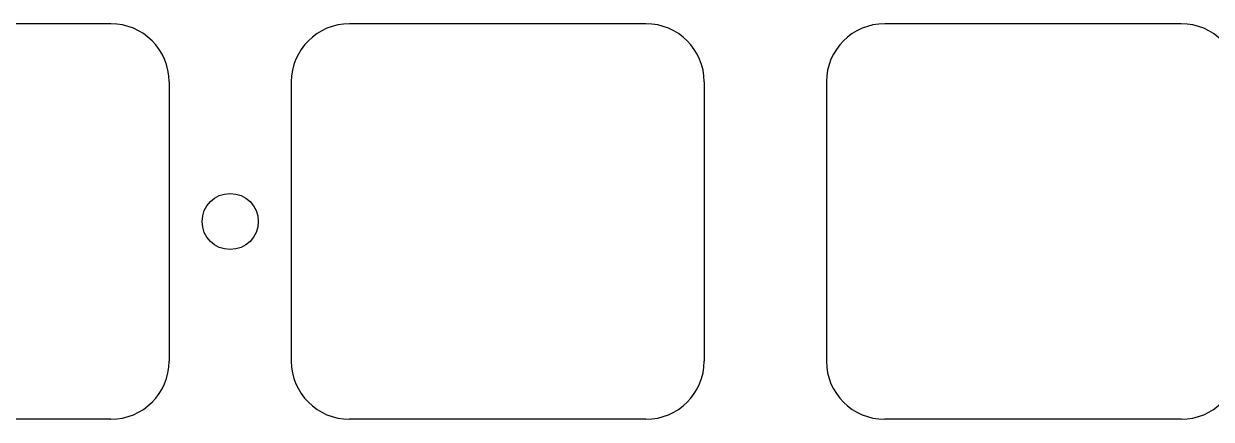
# Model space of a CAD drawing. Header units: millimetres. Extents: x -10 to 276, y -93 to 17.
# Drawn here: x 164.1 to 206.38, y -26.1 to -12 of the extents above; entities that cross this region are included whole.
import ezdxf

# ---------------------------------------------------------------- set-up
doc = ezdxf.new("R2010")
doc.units = ezdxf.units.MM
doc.layers.add('BLACK', color=7, linetype='CONTINUOUS')

msp = doc.modelspace()

# ---------------------------------------------------------------- linework, layer by layer
at = {"layer": 'BLACK', "linetype": 'Continuous'}
for p, q in [((167.2, -12), (156.65, -12)), ((186.25, -12), (175.7, -12)), ((205.3, -12), (194.75, -12)), ((169.275, -14.075), (169.275, -24.025)), ((173.625, -14.075), (173.625, -24.025)), ((188.325, -14.075), (188.325, -24.025)), ((192.675, -14.075), (192.675, -24.025)), ((167.2, -26.1), (156.65, -26.1)), ((186.25, -26.1), (175.7, -26.1)), ((205.3, -26.1), (194.75, -26.1))]:
    msp.add_line(p, q, dxfattribs=at)
at = {"layer": 'BLACK'}
msp.add_circle((171.45, -19.05), 1, dxfattribs=at)
for centre, start, end in [((167.2, -14.075), 0, 90), ((175.7, -14.075), 90, 180), ((186.25, -14.075), 0, 90), ((194.75, -14.075), 90, 180), ((205.3, -14.075), 0, 90), ((167.2, -24.025), 270, 0), ((175.7, -24.025), 180, 270), ((186.25, -24.025), 270, 0), ((194.75, -24.025), 180, 270), ((205.3, -24.025), 270, 0)]:
    msp.add_arc(centre, 2.075, start, end, dxfattribs=at)

doc.saveas('drawing.dxf')
